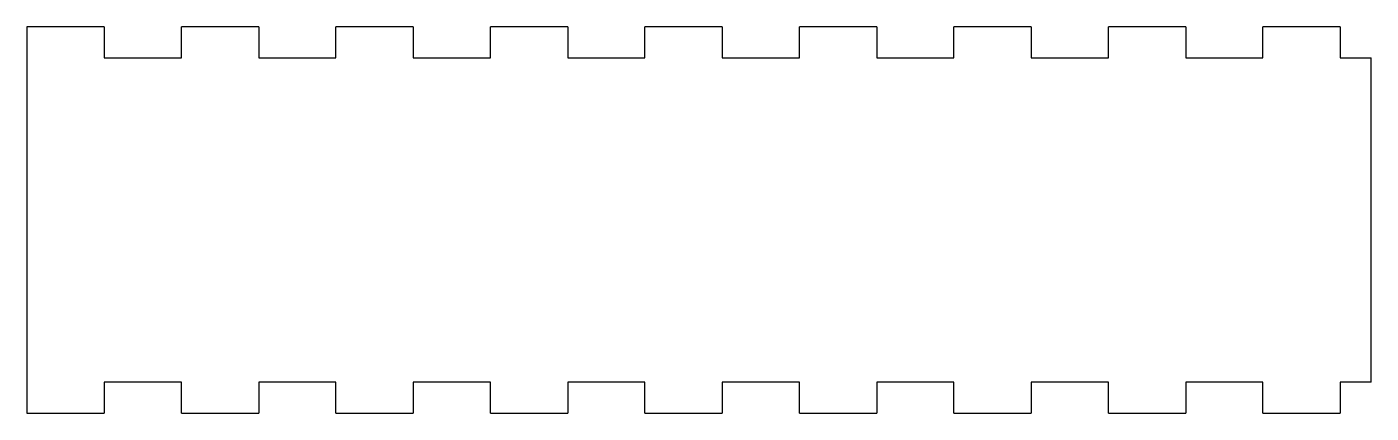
# Model space of a CAD drawing. Header units: millimetres. Extents: x 169 to 343, y 286 to 336.
import ezdxf

# ---------------------------------------------------------------- set-up
doc = ezdxf.new("R2010")
doc.units = ezdxf.units.MM
doc.layers.add('Default', color=7, linetype='Continuous')
doc.layers.add('VORDERPLATTE', color=7, linetype='Continuous')

# ---------------------------------------------------------------- blocks, each defined once
blk = doc.blocks.new('SE')
at = {"layer": 'VORDERPLATTE', "color": 7, "linetype": 'Continuous'}
for p, q in [((168.91, 335.96), (168.91, 285.96)), ((178.91, 335.96), (168.91, 335.96)), ((178.91, 335.96), (178.91, 331.96)), ((198.91, 335.96), (188.9, 335.96)), ((188.9, 331.96), (188.9, 335.96)), ((198.91, 335.96), (198.91, 331.96)), ((208.9, 331.96), (208.9, 335.96)), ((218.91, 335.96), (208.9, 335.96)), ((218.91, 335.96), (218.91, 331.96)), ((228.9, 331.96), (228.9, 335.96)), ((238.91, 335.96), (228.9, 335.96)), ((238.91, 335.96), (238.91, 331.96)), ((248.9, 331.96), (248.9, 335.96)), ((258.91, 335.96), (248.9, 335.96)), ((258.91, 335.96), (258.91, 331.96)), ((268.9, 331.96), (268.9, 335.96)), ((278.91, 335.96), (268.9, 335.96)), ((278.91, 335.96), (278.91, 331.96)), ((288.9, 331.96), (288.9, 335.96)), ((298.91, 335.96), (288.9, 335.96)), ((298.91, 335.96), (298.91, 331.96)), ((308.9, 331.96), (308.9, 335.96)), ((318.91, 335.96), (308.9, 335.96)), ((318.91, 335.96), (318.91, 331.96)), ((338.91, 335.96), (328.9, 335.96)), ((328.9, 331.96), (328.9, 335.96)), ((338.91, 335.96), (338.91, 331.96)), ((178.91, 331.96), (188.9, 331.96)), ((198.91, 331.96), (208.9, 331.96)), ((218.91, 331.96), (228.9, 331.96)), ((238.91, 331.96), (248.9, 331.96)), ((258.91, 331.96), (268.9, 331.96)), ((278.91, 331.96), (288.9, 331.96)), ((298.91, 331.96), (308.9, 331.96)), ((318.91, 331.96), (328.9, 331.96)), ((338.91, 331.96), (342.91, 331.96)), ((342.91, 289.96), (342.91, 331.96)), ((178.91, 289.96), (178.91, 285.96)), ((188.9, 289.96), (178.91, 289.96)), ((188.9, 285.96), (188.9, 289.96)), ((198.91, 289.96), (198.91, 285.96)), ((208.9, 289.96), (198.91, 289.96)), ((208.9, 285.96), (208.9, 289.96)), ((218.91, 289.96), (218.91, 285.96)), ((228.9, 289.96), (218.91, 289.96)), ((228.9, 285.96), (228.9, 289.96)), ((238.91, 289.96), (238.91, 285.96)), ((248.9, 289.96), (238.91, 289.96)), ((248.9, 285.96), (248.9, 289.96)), ((258.91, 289.96), (258.91, 285.96)), ((268.9, 289.96), (258.91, 289.96)), ((268.9, 285.96), (268.9, 289.96)), ((278.91, 289.96), (278.91, 285.96)), ((288.9, 289.96), (278.91, 289.96)), ((288.9, 285.96), (288.9, 289.96)), ((298.91, 289.96), (298.91, 285.96)), ((308.9, 289.96), (298.91, 289.96)), ((308.9, 285.96), (308.9, 289.96)), ((318.91, 289.96), (318.91, 285.96)), ((328.9, 289.96), (318.91, 289.96)), ((328.9, 285.96), (328.9, 289.96)), ((338.91, 289.96), (338.91, 285.96)), ((342.91, 289.96), (338.91, 289.96)), ((168.91, 285.96), (178.91, 285.96)), ((188.9, 285.96), (198.91, 285.96)), ((208.9, 285.96), (218.91, 285.96)), ((228.9, 285.96), (238.91, 285.96)), ((248.9, 285.96), (258.91, 285.96)), ((268.9, 285.96), (278.91, 285.96)), ((288.9, 285.96), (298.91, 285.96)), ((308.9, 285.96), (318.91, 285.96)), ((328.9, 285.96), (338.91, 285.96))]:
    blk.add_line(p, q, dxfattribs=at)

msp = doc.modelspace()

# ---------------------------------------------------------------- block references
at = {"layer": 'Default'}
msp.add_blockref('SE', (0, 0), dxfattribs=at)

doc.saveas('drawing.dxf')
